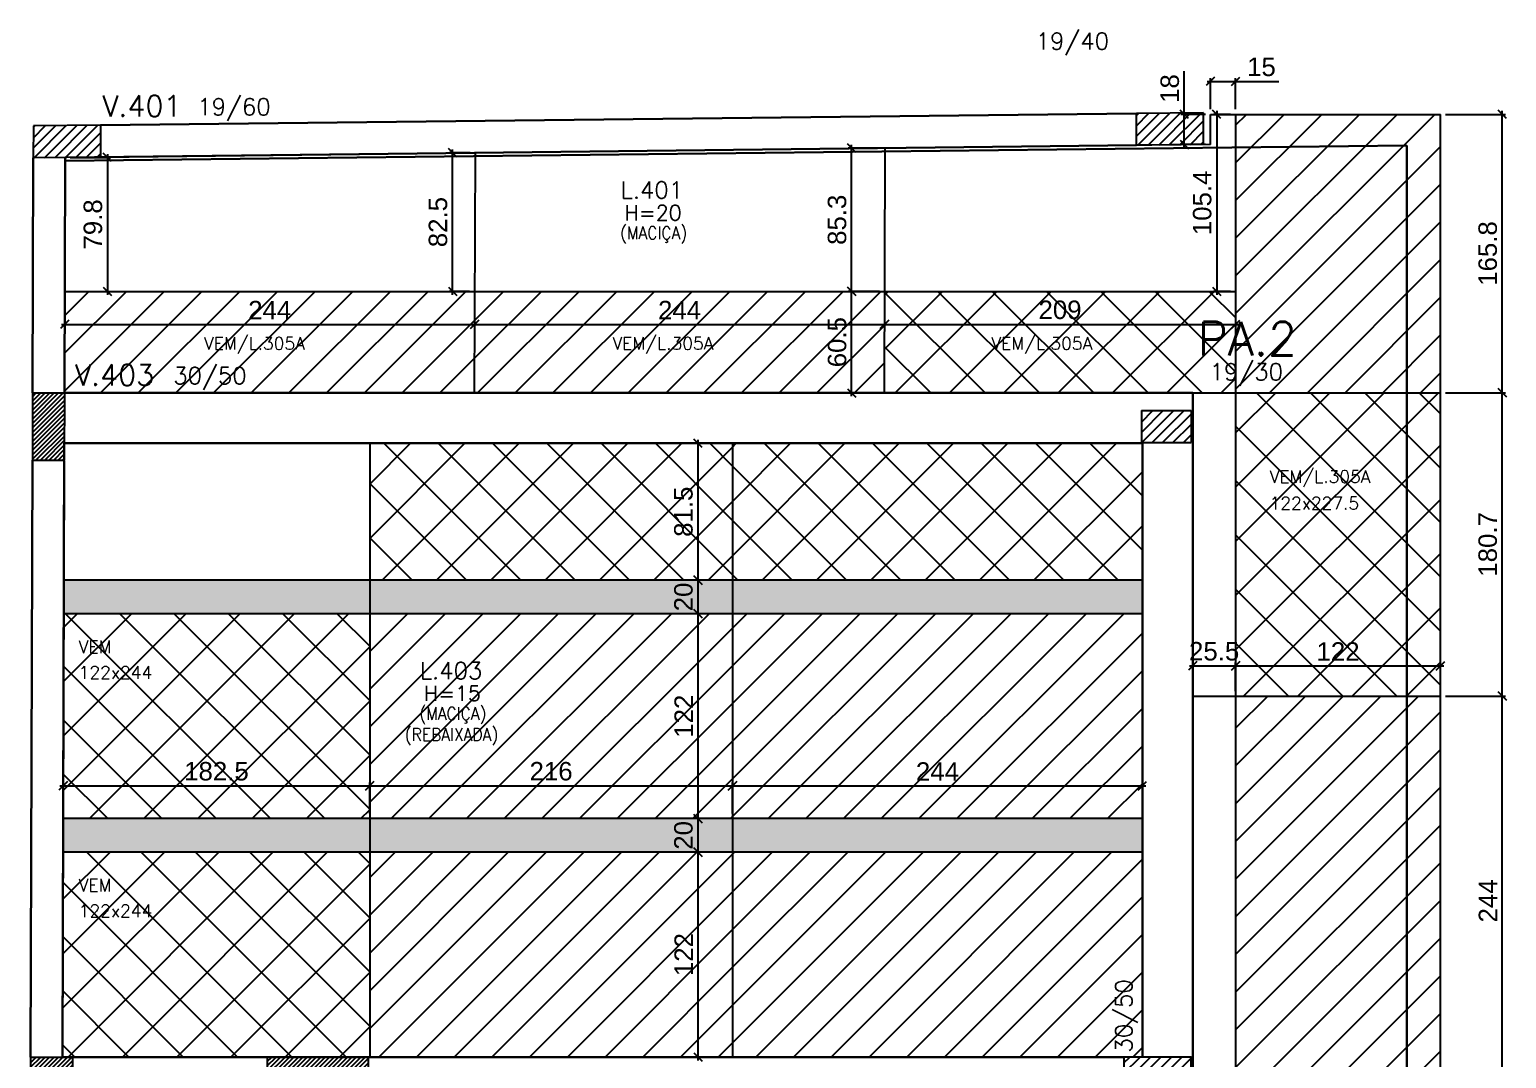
# Model space of a CAD drawing. Extents: x 534 to 8035, y 2354 to 7562.
# Drawn here: x 2820 to 3699, y 5946 to 6559 of the extents above; entities that cross this region are included whole.
import ezdxf

# ---------------------------------------------------------------- set-up
doc = ezdxf.new("R2010")
doc.units = 0
doc.layers.get('0').update_dxf_attribs({"color": 9, "linetype": 'CONTINUOUS'})
doc.layers.get('DEFPOINTS').update_dxf_attribs({"linetype": 'CONTINUOUS'})
for name, color, linetype in [('COTA', 241, 'CONTINUOUS'), ('FO-HACHURA_PILAR-CONT', 252, 'CONTINUOUS'), ('FO-HACHURA_PILAR-MORRE', 252, 'CONTINUOUS'), ('FO-TEXTO-LAJES', 152, 'CONTINUOUS'), ('FO-TEXTO-VIGAS', 3, 'CONTINUOUS'), ('P-C', 1, 'CONTINUOUS'), ('P-M', 7, 'CONTINUOUS'), ('Painéis', 200, 'CONTINUOUS'), ('Reaproveitamento', 251, 'CONTINUOUS'), ('TIRAS REESCORAMENTO', 252, 'CONTINUOUS')]:
    doc.layers.add(name, color=color, linetype=linetype)
doc.layers.add('FO-Textos dos pilares', color=3, linetype='CONTINUOUS', lineweight=20)
doc.layers.add('FO-Vigas', color=2, linetype='CONTINUOUS', lineweight=30)
doc.styles.add('ARIAL', font='arial.ttf')
doc.styles.add('ROMANS', font='romans.shx')
doc.dimstyles.new('COTA LAJE', dxfattribs={"dimtxt": 11, "dimasz": 5, "dimexe": 2, "dimexo": 3, "dimgap": 3, "dimtad": 3, "dimdec": 1, "dimzin": 12, "dimdsep": 46, "dimtxsty": 'ARIAL', "dimblk": 'OBLIQUE', "dimcen": 10, "dimdle": 2, "dimclrd": 5, "dimclre": 5, "dimclrt": 2, "dimadec": 0, "dimazin": 3, "dimtfac": 1, "dimtdec": 1, "dimtmove": 0, "dimatfit": 3, "dimldrblk": 'OBLIQUE', "dimfxl": 1, "dimlwd": -1, "dimlwe": -1, "dimarcsym": 1})
pattern_1 = [(45, (-15397.861, 11884.219), (-3.0935922, 3.0935922), [])]
pattern_2 = [(45, (-15397.8612, 11884.2188), (-1.32582521, 1.32582521), [])]

# ---------------------------------------------------------------- blocks, each defined once
blk = doc.blocks.new('_Oblique')
at = {"color": 0, "linetype": 'ByBlock', "lineweight": -2}
blk.add_line((-0.5, -0.5), (0.5, 0.5), dxfattribs=at)
blk = doc.blocks.new('*D48')
at = {"layer": 'COTA', "color": 5, "linetype": 'Continuous', "transparency": 16777216}
for p, q in [((3663.07, 6161.53), (3698.85, 6161.53)), ((3696.85, 5915.53), (3696.85, 6163.53)), ((3663.07, 5917.53), (3698.85, 5917.53))]:
    blk.add_line(p, q, dxfattribs=at)
at = {"layer": 'DEFPOINTS', "color": 0, "linetype": 'Continuous', "transparency": 16777216}
for p in [(3660.07, 6161.53), (3696.85, 6161.53), (3660.07, 5917.53)]:
    blk.add_point(p, dxfattribs=at)
at = {"layer": 'COTA', "color": 5, "linetype": 'Continuous', "transparency": 16777216, "xscale": 5, "yscale": 5, "zscale": 5}
for p, rotation in [((3696.85, 6161.53), 90), ((3696.85, 5917.53), 270)]:
    blk.add_blockref('_Oblique', p, dxfattribs=dict(at, rotation=rotation))
at = {"layer": 'COTA', "color": 2, "linetype": 'Continuous', "transparency": 16777216, "insert": (3688.32, 6039.53), "char_height": 11, "attachment_point": 5, "rotation": 90, "style": 'ARIAL'}
blk.add_mtext('244', dxfattribs=at)
blk = doc.blocks.new('*D49')
at = {"layer": 'COTA', "color": 5, "linetype": 'Continuous', "transparency": 16777216}
for p, q in [((3663.07, 6342.23), (3698.85, 6342.23)), ((3696.85, 6159.53), (3696.85, 6344.23)), ((3663.07, 6161.53), (3698.85, 6161.53))]:
    blk.add_line(p, q, dxfattribs=at)
at = {"layer": 'DEFPOINTS', "color": 0, "linetype": 'Continuous', "transparency": 16777216}
for p in [(3660.07, 6342.23), (3696.85, 6342.23), (3660.07, 6161.53)]:
    blk.add_point(p, dxfattribs=at)
at = {"layer": 'COTA', "color": 5, "linetype": 'Continuous', "transparency": 16777216, "xscale": 5, "yscale": 5, "zscale": 5}
for p, rotation in [((3696.85, 6342.23), 90), ((3696.85, 6161.53), 270)]:
    blk.add_blockref('_Oblique', p, dxfattribs=dict(at, rotation=rotation))
at = {"layer": 'COTA', "color": 2, "linetype": 'Continuous', "transparency": 16777216, "insert": (3688.23, 6251.88), "char_height": 11, "attachment_point": 5, "rotation": 90, "style": 'ARIAL'}
blk.add_mtext('180.7', dxfattribs=at)
blk = doc.blocks.new('*D50')
at = {"layer": 'COTA', "color": 5, "linetype": 'Continuous', "transparency": 16777216}
for p, q in [((3663.07, 6508), (3698.85, 6508)), ((3696.85, 6340.23), (3696.85, 6510)), ((3663.07, 6342.23), (3698.85, 6342.23))]:
    blk.add_line(p, q, dxfattribs=at)
at = {"layer": 'DEFPOINTS', "color": 0, "linetype": 'Continuous', "transparency": 16777216}
for p in [(3660.07, 6508), (3696.85, 6508), (3660.07, 6342.23)]:
    blk.add_point(p, dxfattribs=at)
at = {"layer": 'COTA', "color": 5, "linetype": 'Continuous', "transparency": 16777216, "xscale": 5, "yscale": 5, "zscale": 5}
for p, rotation in [((3696.85, 6508), 90), ((3696.85, 6342.23), 270)]:
    blk.add_blockref('_Oblique', p, dxfattribs=dict(at, rotation=rotation))
at = {"layer": 'COTA', "color": 2, "linetype": 'Continuous', "transparency": 16777216, "insert": (3688.23, 6425.12), "char_height": 11, "attachment_point": 5, "rotation": 90, "style": 'ARIAL'}
blk.add_mtext('165.8', dxfattribs=at)
blk = doc.blocks.new('*D55')
at = {"layer": 'COTA', "color": 5, "linetype": 'Continuous', "transparency": 16777216}
for p, q in [((3512.57, 6164.53), (3512.57, 6181.56)), ((3538.07, 6164.53), (3538.07, 6181.56)), ((3510.57, 6179.56), (3540.07, 6179.56))]:
    blk.add_line(p, q, dxfattribs=at)
at = {"layer": 'DEFPOINTS', "color": 0, "linetype": 'Continuous', "transparency": 16777216}
for p in [(3538.07, 6179.56), (3512.57, 6161.53), (3538.07, 6161.53)]:
    blk.add_point(p, dxfattribs=at)
at = {"layer": 'COTA', "color": 5, "linetype": 'Continuous', "transparency": 16777216, "xscale": 5, "yscale": 5, "zscale": 5, "rotation": 180}
blk.add_blockref('_Oblique', (3512.57, 6179.56), dxfattribs=at)
at = {"layer": 'COTA', "color": 5, "linetype": 'Continuous', "transparency": 16777216, "xscale": 5, "yscale": 5, "zscale": 5}
blk.add_blockref('_Oblique', (3538.07, 6179.56), dxfattribs=at)
at = {"layer": 'COTA', "color": 2, "linetype": 'Continuous', "transparency": 16777216, "insert": (3525.32, 6188.18), "char_height": 11, "attachment_point": 5, "style": 'ARIAL'}
blk.add_mtext('25.5', dxfattribs=at)
blk = doc.blocks.new('*D56')
at = {"layer": 'COTA', "color": 5, "linetype": 'Continuous', "transparency": 16777216}
for p, q in [((3538.07, 6164.53), (3538.07, 6181.56)), ((3660.07, 6164.53), (3660.07, 6181.56)), ((3536.07, 6179.56), (3662.07, 6179.56))]:
    blk.add_line(p, q, dxfattribs=at)
at = {"layer": 'DEFPOINTS', "color": 0, "linetype": 'Continuous', "transparency": 16777216}
for p in [(3660.07, 6179.56), (3538.07, 6161.53), (3660.07, 6161.53)]:
    blk.add_point(p, dxfattribs=at)
at = {"layer": 'COTA', "color": 5, "linetype": 'Continuous', "transparency": 16777216, "xscale": 5, "yscale": 5, "zscale": 5, "rotation": 180}
blk.add_blockref('_Oblique', (3538.07, 6179.56), dxfattribs=at)
at = {"layer": 'COTA', "color": 5, "linetype": 'Continuous', "transparency": 16777216, "xscale": 5, "yscale": 5, "zscale": 5}
blk.add_blockref('_Oblique', (3660.07, 6179.56), dxfattribs=at)
at = {"layer": 'COTA', "color": 2, "linetype": 'Continuous', "transparency": 16777216, "insert": (3599.07, 6188.09), "char_height": 11, "attachment_point": 5, "style": 'ARIAL'}
blk.add_mtext('122', dxfattribs=at)
blk = doc.blocks.new('*D57')
at = {"layer": 'COTA', "color": 5, "linetype": 'Continuous', "transparency": 16777216}
for p, q in [((3325.85, 6402.57), (3307.47, 6402.57)), ((3309.47, 6340.07), (3309.47, 6404.57)), ((3325.85, 6342.07), (3307.47, 6342.07))]:
    blk.add_line(p, q, dxfattribs=at)
at = {"layer": 'DEFPOINTS', "color": 0, "linetype": 'Continuous', "transparency": 16777216}
for p in [(3309.47, 6402.57), (3328.85, 6402.57), (3328.85, 6342.07)]:
    blk.add_point(p, dxfattribs=at)
at = {"layer": 'COTA', "color": 5, "linetype": 'Continuous', "transparency": 16777216, "xscale": 5, "yscale": 5, "zscale": 5}
for p, rotation in [((3309.47, 6402.57), 90), ((3309.47, 6342.07), 270)]:
    blk.add_blockref('_Oblique', p, dxfattribs=dict(at, rotation=rotation))
at = {"layer": 'COTA', "color": 2, "linetype": 'Continuous', "transparency": 16777216, "insert": (3300.86, 6372.32), "char_height": 11, "attachment_point": 5, "rotation": 90, "style": 'ARIAL'}
blk.add_mtext('60.5', dxfattribs=at)
blk = doc.blocks.new('*D58')
at = {"layer": 'COTA', "color": 5, "linetype": 'Continuous', "transparency": 16777216}
for p, q in [((3309.47, 6400.57), (3309.47, 6489.85)), ((3326.04, 6487.85), (3307.47, 6487.85)), ((3326.04, 6402.57), (3307.47, 6402.57))]:
    blk.add_line(p, q, dxfattribs=at)
at = {"layer": 'DEFPOINTS', "color": 0, "linetype": 'Continuous', "transparency": 16777216}
for p in [(3309.47, 6487.85), (3329.04, 6487.85), (3329.04, 6402.57)]:
    blk.add_point(p, dxfattribs=at)
at = {"layer": 'COTA', "color": 5, "linetype": 'Continuous', "transparency": 16777216, "xscale": 5, "yscale": 5, "zscale": 5}
for p, rotation in [((3309.47, 6487.85), 90), ((3309.47, 6402.57), 270)]:
    blk.add_blockref('_Oblique', p, dxfattribs=dict(at, rotation=rotation))
at = {"layer": 'COTA', "color": 2, "linetype": 'Continuous', "transparency": 16777216, "insert": (3300.85, 6445.21), "char_height": 11, "attachment_point": 5, "rotation": 90, "style": 'ARIAL'}
blk.add_mtext('85.3', dxfattribs=at)
blk = doc.blocks.new('*D59')
at = {"layer": 'COTA', "color": 5, "linetype": 'Continuous', "transparency": 16777216}
for p, q in [((3082.29, 6485.1), (3069.89, 6485.1)), ((3071.89, 6400.57), (3071.89, 6487.1)), ((3082.04, 6402.57), (3069.89, 6402.57))]:
    blk.add_line(p, q, dxfattribs=at)
at = {"layer": 'DEFPOINTS', "color": 0, "linetype": 'Continuous', "transparency": 16777216}
for p in [(3071.89, 6485.1), (3085.29, 6485.1), (3085.04, 6402.57)]:
    blk.add_point(p, dxfattribs=at)
at = {"layer": 'COTA', "color": 5, "linetype": 'Continuous', "transparency": 16777216, "xscale": 5, "yscale": 5, "zscale": 5}
for p, rotation in [((3071.89, 6485.1), 90), ((3071.89, 6402.57), 270)]:
    blk.add_blockref('_Oblique', p, dxfattribs=dict(at, rotation=rotation))
at = {"layer": 'COTA', "color": 2, "linetype": 'Continuous', "transparency": 16777216, "insert": (3063.27, 6443.83), "char_height": 11, "attachment_point": 5, "rotation": 90, "style": 'ARIAL'}
blk.add_mtext('82.5', dxfattribs=at)
blk = doc.blocks.new('*D60')
at = {"layer": 'COTA', "color": 5, "linetype": 'Continuous', "transparency": 16777216}
for p, q in [((2841.04, 6399.57), (2841.04, 6380.9)), ((3085.04, 6398.83), (3085.04, 6380.9)), ((2839.04, 6382.9), (3087.04, 6382.9))]:
    blk.add_line(p, q, dxfattribs=at)
at = {"layer": 'DEFPOINTS', "color": 0, "linetype": 'Continuous', "transparency": 16777216}
for p in [(2841.04, 6402.57), (3085.04, 6401.83), (3085.04, 6382.9)]:
    blk.add_point(p, dxfattribs=at)
at = {"layer": 'COTA', "color": 5, "linetype": 'Continuous', "transparency": 16777216, "xscale": 5, "yscale": 5, "zscale": 5, "rotation": 180}
blk.add_blockref('_Oblique', (2841.04, 6382.9), dxfattribs=at)
at = {"layer": 'COTA', "color": 5, "linetype": 'Continuous', "transparency": 16777216, "xscale": 5, "yscale": 5, "zscale": 5}
blk.add_blockref('_Oblique', (3085.04, 6382.9), dxfattribs=at)
at = {"layer": 'COTA', "color": 2, "linetype": 'Continuous', "transparency": 16777216, "insert": (2963.04, 6391.42), "char_height": 11, "attachment_point": 5, "style": 'ARIAL'}
blk.add_mtext('244', dxfattribs=at)
blk = doc.blocks.new('*D61')
at = {"layer": 'COTA', "color": 5, "linetype": 'Continuous', "transparency": 16777216}
for p, q in [((2844.28, 6482.34), (2868.44, 6482.34)), ((2866.44, 6484.34), (2866.44, 6400.57)), ((2844.28, 6402.57), (2868.44, 6402.57))]:
    blk.add_line(p, q, dxfattribs=at)
at = {"layer": 'DEFPOINTS', "color": 0, "linetype": 'Continuous', "transparency": 16777216}
for p in [(2841.28, 6482.34), (2841.28, 6402.57), (2866.44, 6402.57)]:
    blk.add_point(p, dxfattribs=at)
at = {"layer": 'COTA', "color": 5, "linetype": 'Continuous', "transparency": 16777216, "xscale": 5, "yscale": 5, "zscale": 5}
for p, rotation in [((2866.44, 6482.34), 90), ((2866.44, 6402.57), 270)]:
    blk.add_blockref('_Oblique', p, dxfattribs=dict(at, rotation=rotation))
at = {"layer": 'COTA', "color": 2, "linetype": 'Continuous', "transparency": 16777216, "insert": (2857.83, 6442.45), "char_height": 11, "attachment_point": 5, "rotation": 90, "style": 'ARIAL'}
blk.add_mtext('79.8', dxfattribs=at)
blk = doc.blocks.new('*D62')
at = {"layer": 'COTA', "color": 5, "linetype": 'Continuous', "transparency": 16777216}
for p, q in [((3535.07, 6508), (3524.84, 6508)), ((3526.84, 6510), (3526.84, 6400.57)), ((3535.07, 6402.57), (3524.84, 6402.57))]:
    blk.add_line(p, q, dxfattribs=at)
at = {"layer": 'DEFPOINTS', "color": 0, "linetype": 'Continuous', "transparency": 16777216}
for p in [(3538.07, 6508), (3526.84, 6402.57), (3538.07, 6402.57)]:
    blk.add_point(p, dxfattribs=at)
at = {"layer": 'COTA', "color": 5, "linetype": 'Continuous', "transparency": 16777216, "xscale": 5, "yscale": 5, "zscale": 5}
for p, rotation in [((3526.84, 6508), 90), ((3526.84, 6402.57), 270)]:
    blk.add_blockref('_Oblique', p, dxfattribs=dict(at, rotation=rotation))
at = {"layer": 'COTA', "color": 2, "linetype": 'Continuous', "transparency": 16777216, "insert": (3518.22, 6455.28), "char_height": 11, "attachment_point": 5, "rotation": 90, "style": 'ARIAL'}
blk.add_mtext('105.4', dxfattribs=at)
blk = doc.blocks.new('*D63')
at = {"layer": 'COTA', "color": 5, "linetype": 'Continuous', "transparency": 16777216}
for p, q in [((3521.09, 6527.61), (3538.07, 6527.61)), ((3523.09, 6511), (3523.09, 6529.61)), ((3538.07, 6511), (3538.07, 6529.61)), ((3538.07, 6527.61), (3563.88, 6527.61))]:
    blk.add_line(p, q, dxfattribs=at)
at = {"layer": 'DEFPOINTS', "color": 0, "linetype": 'Continuous', "transparency": 16777216}
for p in [(3538.07, 6527.61), (3523.09, 6508), (3538.07, 6508)]:
    blk.add_point(p, dxfattribs=at)
at = {"layer": 'COTA', "color": 5, "linetype": 'Continuous', "transparency": 16777216, "xscale": 5, "yscale": 5, "zscale": 5, "rotation": 180}
blk.add_blockref('_Oblique', (3523.09, 6527.61), dxfattribs=at)
at = {"layer": 'COTA', "color": 5, "linetype": 'Continuous', "transparency": 16777216, "xscale": 5, "yscale": 5, "zscale": 5}
blk.add_blockref('_Oblique', (3538.07, 6527.61), dxfattribs=at)
at = {"layer": 'COTA', "color": 2, "linetype": 'Continuous', "transparency": 16777216, "insert": (3553.47, 6536.23), "char_height": 11, "attachment_point": 5, "style": 'ARIAL'}
blk.add_mtext('15', dxfattribs=at)
blk = doc.blocks.new('*D64')
at = {"layer": 'COTA', "color": 5, "linetype": 'Continuous', "transparency": 16777216}
for p, q in [((3507.56, 6508), (3507.56, 6533.74)), ((3520.09, 6508), (3505.56, 6508)), ((3507.56, 6488.04), (3507.56, 6508)), ((3520.09, 6490.04), (3505.56, 6490.04))]:
    blk.add_line(p, q, dxfattribs=at)
at = {"layer": 'DEFPOINTS', "color": 0, "linetype": 'Continuous', "transparency": 16777216}
for p in [(3507.56, 6508), (3523.09, 6508), (3523.09, 6490.04)]:
    blk.add_point(p, dxfattribs=at)
at = {"layer": 'COTA', "color": 5, "linetype": 'Continuous', "transparency": 16777216, "xscale": 5, "yscale": 5, "zscale": 5}
for p, rotation in [((3507.56, 6508), 90), ((3507.56, 6490.04), 270)]:
    blk.add_blockref('_Oblique', p, dxfattribs=dict(at, rotation=rotation))
at = {"layer": 'COTA', "color": 2, "linetype": 'Continuous', "transparency": 16777216, "insert": (3498.94, 6523.37), "char_height": 11, "attachment_point": 5, "rotation": 90, "style": 'ARIAL'}
blk.add_mtext('18', dxfattribs=at)
blk = doc.blocks.new('*D65')
at = {"layer": 'COTA', "color": 5, "linetype": 'Continuous', "transparency": 16777216}
for p, q in [((2838.09, 6108.09), (3024.57, 6108.09)), ((2840.09, 6091.57), (2840.09, 6110.09)), ((3022.57, 6091.57), (3022.57, 6110.09))]:
    blk.add_line(p, q, dxfattribs=at)
at = {"layer": 'DEFPOINTS', "color": 0, "linetype": 'Continuous', "transparency": 16777216}
for p in [(3022.57, 6108.09), (2840.09, 6088.57), (3022.57, 6088.57)]:
    blk.add_point(p, dxfattribs=at)
at = {"layer": 'COTA', "color": 5, "linetype": 'Continuous', "transparency": 16777216, "xscale": 5, "yscale": 5, "zscale": 5, "rotation": 180}
blk.add_blockref('_Oblique', (2840.09, 6108.09), dxfattribs=at)
at = {"layer": 'COTA', "color": 5, "linetype": 'Continuous', "transparency": 16777216, "xscale": 5, "yscale": 5, "zscale": 5}
blk.add_blockref('_Oblique', (3022.57, 6108.09), dxfattribs=at)
at = {"layer": 'COTA', "color": 2, "linetype": 'Continuous', "transparency": 16777216, "insert": (2931.33, 6116.71), "char_height": 11, "attachment_point": 5, "style": 'ARIAL'}
blk.add_mtext('182.5', dxfattribs=at)
blk = doc.blocks.new('*D66')
at = {"layer": 'COTA', "color": 5, "linetype": 'Continuous', "transparency": 16777216}
for p, q in [((3020.57, 6108.09), (3240.57, 6108.09)), ((3022.57, 6091.57), (3022.57, 6110.09)), ((3238.57, 6091.57), (3238.57, 6110.09))]:
    blk.add_line(p, q, dxfattribs=at)
at = {"layer": 'DEFPOINTS', "color": 0, "linetype": 'Continuous', "transparency": 16777216}
for p in [(3238.57, 6108.09), (3022.57, 6088.57), (3238.57, 6088.57)]:
    blk.add_point(p, dxfattribs=at)
at = {"layer": 'COTA', "color": 5, "linetype": 'Continuous', "transparency": 16777216, "xscale": 5, "yscale": 5, "zscale": 5, "rotation": 180}
blk.add_blockref('_Oblique', (3022.57, 6108.09), dxfattribs=at)
at = {"layer": 'COTA', "color": 5, "linetype": 'Continuous', "transparency": 16777216, "xscale": 5, "yscale": 5, "zscale": 5}
blk.add_blockref('_Oblique', (3238.57, 6108.09), dxfattribs=at)
at = {"layer": 'COTA', "color": 2, "linetype": 'Continuous', "transparency": 16777216, "insert": (3130.57, 6116.71), "char_height": 11, "attachment_point": 5, "style": 'ARIAL'}
blk.add_mtext('216', dxfattribs=at)
blk = doc.blocks.new('*D67')
at = {"layer": 'COTA', "color": 5, "linetype": 'Continuous', "transparency": 16777216}
for p, q in [((3236.57, 6108.09), (3484.57, 6108.09)), ((3238.57, 6091.57), (3238.57, 6110.09)), ((3482.57, 6091.57), (3482.57, 6110.09))]:
    blk.add_line(p, q, dxfattribs=at)
at = {"layer": 'DEFPOINTS', "color": 0, "linetype": 'Continuous', "transparency": 16777216}
for p in [(3482.57, 6108.09), (3238.57, 6088.57), (3482.57, 6088.57)]:
    blk.add_point(p, dxfattribs=at)
at = {"layer": 'COTA', "color": 5, "linetype": 'Continuous', "transparency": 16777216, "xscale": 5, "yscale": 5, "zscale": 5, "rotation": 180}
blk.add_blockref('_Oblique', (3238.57, 6108.09), dxfattribs=at)
at = {"layer": 'COTA', "color": 5, "linetype": 'Continuous', "transparency": 16777216, "xscale": 5, "yscale": 5, "zscale": 5}
blk.add_blockref('_Oblique', (3482.57, 6108.09), dxfattribs=at)
at = {"layer": 'COTA', "color": 2, "linetype": 'Continuous', "transparency": 16777216, "insert": (3360.57, 6116.61), "char_height": 11, "attachment_point": 5, "style": 'ARIAL'}
blk.add_mtext('244', dxfattribs=at)
blk = doc.blocks.new('*D68')
at = {"layer": 'COTA', "color": 5, "linetype": 'Continuous', "transparency": 16777216}
for p, q in [((3218.01, 6314.07), (3218.01, 6228.57)), ((3235.57, 6312.07), (3216.01, 6312.07)), ((3235.57, 6230.57), (3216.01, 6230.57))]:
    blk.add_line(p, q, dxfattribs=at)
at = {"layer": 'DEFPOINTS', "color": 0, "linetype": 'Continuous', "transparency": 16777216}
for p in [(3238.57, 6312.07), (3218.01, 6230.57), (3238.57, 6230.57)]:
    blk.add_point(p, dxfattribs=at)
at = {"layer": 'COTA', "color": 5, "linetype": 'Continuous', "transparency": 16777216, "xscale": 5, "yscale": 5, "zscale": 5}
for p, rotation in [((3218.01, 6312.07), 90), ((3218.01, 6230.57), 270)]:
    blk.add_blockref('_Oblique', p, dxfattribs=dict(at, rotation=rotation))
at = {"layer": 'COTA', "color": 2, "linetype": 'Continuous', "transparency": 16777216, "insert": (3209.4, 6271.32), "char_height": 11, "attachment_point": 5, "rotation": 90, "style": 'ARIAL'}
blk.add_mtext('81.5', dxfattribs=at)
blk = doc.blocks.new('*D69')
at = {"layer": 'COTA', "color": 5, "linetype": 'Continuous', "transparency": 16777216}
for p, q in [((3235.57, 6230.57), (3216.01, 6230.57)), ((3218.01, 6232.57), (3218.01, 6208.57)), ((3235.57, 6210.57), (3216.01, 6210.57))]:
    blk.add_line(p, q, dxfattribs=at)
at = {"layer": 'DEFPOINTS', "color": 0, "linetype": 'Continuous', "transparency": 16777216}
for p in [(3238.57, 6230.57), (3218.01, 6210.57), (3238.57, 6210.57)]:
    blk.add_point(p, dxfattribs=at)
at = {"layer": 'COTA', "color": 5, "linetype": 'Continuous', "transparency": 16777216, "xscale": 5, "yscale": 5, "zscale": 5}
for p, rotation in [((3218.01, 6230.57), 90), ((3218.01, 6210.57), 270)]:
    blk.add_blockref('_Oblique', p, dxfattribs=dict(at, rotation=rotation))
at = {"layer": 'COTA', "color": 2, "linetype": 'Continuous', "transparency": 16777216, "insert": (3209.4, 6220.57), "char_height": 11, "attachment_point": 5, "rotation": 90, "style": 'ARIAL'}
blk.add_mtext('20', dxfattribs=at)
blk = doc.blocks.new('*D70')
at = {"layer": 'COTA', "color": 5, "linetype": 'Continuous', "transparency": 16777216}
for p, q in [((3235.57, 6210.57), (3216.01, 6210.57)), ((3218.01, 6212.57), (3218.01, 6086.57)), ((3235.57, 6088.57), (3216.01, 6088.57))]:
    blk.add_line(p, q, dxfattribs=at)
at = {"layer": 'DEFPOINTS', "color": 0, "linetype": 'Continuous', "transparency": 16777216}
for p in [(3238.57, 6210.57), (3218.01, 6088.57), (3238.57, 6088.57)]:
    blk.add_point(p, dxfattribs=at)
at = {"layer": 'COTA', "color": 5, "linetype": 'Continuous', "transparency": 16777216, "xscale": 5, "yscale": 5, "zscale": 5}
for p, rotation in [((3218.01, 6210.57), 90), ((3218.01, 6088.57), 270)]:
    blk.add_blockref('_Oblique', p, dxfattribs=dict(at, rotation=rotation))
at = {"layer": 'COTA', "color": 2, "linetype": 'Continuous', "transparency": 16777216, "insert": (3209.49, 6149.57), "char_height": 11, "attachment_point": 5, "rotation": 90, "style": 'ARIAL'}
blk.add_mtext('122', dxfattribs=at)
blk = doc.blocks.new('*D71')
at = {"layer": 'COTA', "color": 5, "linetype": 'Continuous', "transparency": 16777216}
for p, q in [((3235.57, 6088.57), (3216.01, 6088.57)), ((3218.01, 6090.57), (3218.01, 6066.57)), ((3235.57, 6068.57), (3216.01, 6068.57))]:
    blk.add_line(p, q, dxfattribs=at)
at = {"layer": 'DEFPOINTS', "color": 0, "linetype": 'Continuous', "transparency": 16777216}
for p in [(3238.57, 6088.57), (3218.01, 6068.57), (3238.57, 6068.57)]:
    blk.add_point(p, dxfattribs=at)
at = {"layer": 'COTA', "color": 5, "linetype": 'Continuous', "transparency": 16777216, "xscale": 5, "yscale": 5, "zscale": 5}
for p, rotation in [((3218.01, 6088.57), 90), ((3218.01, 6068.57), 270)]:
    blk.add_blockref('_Oblique', p, dxfattribs=dict(at, rotation=rotation))
at = {"layer": 'COTA', "color": 2, "linetype": 'Continuous', "transparency": 16777216, "insert": (3209.4, 6078.57), "char_height": 11, "attachment_point": 5, "rotation": 90, "style": 'ARIAL'}
blk.add_mtext('20', dxfattribs=at)
blk = doc.blocks.new('*D72')
at = {"layer": 'COTA', "color": 5, "linetype": 'Continuous', "transparency": 16777216}
for p, q in [((3235.57, 6068.57), (3216.01, 6068.57)), ((3218.01, 6070.57), (3218.01, 5944.57)), ((3235.57, 5946.57), (3216.01, 5946.57))]:
    blk.add_line(p, q, dxfattribs=at)
at = {"layer": 'DEFPOINTS', "color": 0, "linetype": 'Continuous', "transparency": 16777216}
for p in [(3238.57, 6068.57), (3218.01, 5946.57), (3238.57, 5946.57)]:
    blk.add_point(p, dxfattribs=at)
at = {"layer": 'COTA', "color": 5, "linetype": 'Continuous', "transparency": 16777216, "xscale": 5, "yscale": 5, "zscale": 5}
for p, rotation in [((3218.01, 6068.57), 90), ((3218.01, 5946.57), 270)]:
    blk.add_blockref('_Oblique', p, dxfattribs=dict(at, rotation=rotation))
at = {"layer": 'COTA', "color": 2, "linetype": 'Continuous', "transparency": 16777216, "insert": (3209.49, 6007.57), "char_height": 11, "attachment_point": 5, "rotation": 90, "style": 'ARIAL'}
blk.add_mtext('122', dxfattribs=at)
blk = doc.blocks.new('*D133')
at = {"layer": 'COTA', "color": 5, "linetype": 'Continuous', "transparency": 16777216}
for p, q in [((3085.04, 6398.83), (3085.04, 6380.9)), ((3329.04, 6399.57), (3329.04, 6380.9)), ((3083.04, 6382.9), (3331.04, 6382.9))]:
    blk.add_line(p, q, dxfattribs=at)
at = {"layer": 'DEFPOINTS', "color": 0, "linetype": 'Continuous', "transparency": 16777216}
for p in [(3085.04, 6401.83), (3329.04, 6402.57), (3329.04, 6382.9)]:
    blk.add_point(p, dxfattribs=at)
at = {"layer": 'COTA', "color": 5, "linetype": 'Continuous', "transparency": 16777216, "xscale": 5, "yscale": 5, "zscale": 5, "rotation": 180}
blk.add_blockref('_Oblique', (3085.04, 6382.9), dxfattribs=at)
at = {"layer": 'COTA', "color": 5, "linetype": 'Continuous', "transparency": 16777216, "xscale": 5, "yscale": 5, "zscale": 5}
blk.add_blockref('_Oblique', (3329.04, 6382.9), dxfattribs=at)
at = {"layer": 'COTA', "color": 2, "linetype": 'Continuous', "transparency": 16777216, "insert": (3207.04, 6391.42), "char_height": 11, "attachment_point": 5, "style": 'ARIAL'}
blk.add_mtext('244', dxfattribs=at)
blk = doc.blocks.new('*D134')
at = {"layer": 'COTA', "color": 5, "linetype": 'Continuous', "transparency": 16777216}
for p, q in [((3329.04, 6399.57), (3329.04, 6380.9)), ((3538.07, 6399.57), (3538.07, 6380.9)), ((3327.04, 6382.9), (3540.07, 6382.9))]:
    blk.add_line(p, q, dxfattribs=at)
at = {"layer": 'DEFPOINTS', "color": 0, "linetype": 'Continuous', "transparency": 16777216}
for p in [(3329.04, 6402.57), (3538.07, 6402.57), (3538.07, 6382.9)]:
    blk.add_point(p, dxfattribs=at)
at = {"layer": 'COTA', "color": 5, "linetype": 'Continuous', "transparency": 16777216, "xscale": 5, "yscale": 5, "zscale": 5, "rotation": 180}
blk.add_blockref('_Oblique', (3329.04, 6382.9), dxfattribs=at)
at = {"layer": 'COTA', "color": 5, "linetype": 'Continuous', "transparency": 16777216, "xscale": 5, "yscale": 5, "zscale": 5}
blk.add_blockref('_Oblique', (3538.07, 6382.9), dxfattribs=at)
at = {"layer": 'COTA', "color": 2, "linetype": 'Continuous', "transparency": 16777216, "insert": (3433.56, 6391.52), "char_height": 11, "attachment_point": 5, "style": 'ARIAL'}
blk.add_mtext('209', dxfattribs=at)

msp = doc.modelspace()

# ---------------------------------------------------------------- hatches: boundary and pattern name
at = {"layer": 'FO-HACHURA_PILAR-CONT'}
h = msp.add_hatch(dxfattribs=at)
h.set_pattern_fill('ANSI31', color=256, scale=15)
h.set_pattern_definition(pattern_2)
h.paths.add_polyline_path([(2821.85, 6342.07), (2840.85, 6342.07), (2840.73, 6302.07), (2821.73, 6302.07)])
h = msp.add_hatch(dxfattribs=at)
h.set_pattern_fill('ANSI31', color=256, scale=15)
h.set_pattern_definition([(45, (-8810.7764, 11884.2188), (-1.32582521, 1.32582521), [])])
edge = h.paths.add_edge_path()
edge.add_line((2820.66, 5946.57), (2845.66, 5946.57))
edge.add_line((2820.66, 5946.57), (2820.05, 5747.57))
edge.add_line((2845.66, 5946.57), (2845.05, 5747.49))
edge.add_line((2820.05, 5747.57), (2845.05, 5747.57))
h = msp.add_hatch(dxfattribs=at)
h.set_pattern_fill('ANSI31', color=256, scale=15)
h.set_pattern_definition(pattern_2)
edge = h.paths.add_edge_path()
edge.add_line((2961.57, 5946.57), (2961.57, 5927.57))
edge.add_line((2961.57, 5946.57), (3021.57, 5946.57))
edge.add_line((3002.57, 5927.57), (2961.57, 5927.57))
edge.add_line((3002.57, 5927.57), (3002.57, 5747.57))
edge.add_line((3021.57, 5946.57), (3021.57, 5747.57))
edge.add_line((3021.57, 5747.57), (3002.57, 5747.57))
at = {"layer": 'FO-HACHURA_PILAR-MORRE'}
h = msp.add_hatch(dxfattribs=at)
h.set_pattern_fill('ANSI31', color=256, scale=35)
h.set_pattern_definition(pattern_1)
h.paths.add_polyline_path([(3519.07, 6490), (3479.07, 6489.55), (3479.07, 6508.55), (3519.07, 6509)])
h = msp.add_hatch(dxfattribs=at)
h.set_pattern_fill('ANSI31', color=256, scale=35)
h.set_pattern_definition(pattern_1)
h.paths.add_polyline_path([(2862.34, 6501.58), (2862.28, 6482.57), (2822.28, 6482.12), (2822.34, 6501.12)])
h = msp.add_hatch(dxfattribs=at)
h.set_pattern_fill('ANSI31', color=256, scale=35)
h.set_pattern_definition(pattern_1)
h.paths.add_polyline_path([(3511.57, 6331.57), (3482.07, 6331.57), (3482.07, 6312.57), (3511.57, 6312.57)])
h = msp.add_hatch(dxfattribs=at)
h.set_pattern_fill('ANSI31', color=256, scale=35)
h.set_pattern_definition(pattern_1)
h.paths.add_polyline_path([(3471.57, 5946.57), (3471.57, 5937.07), (3471.57, 5927.57), (3491.57, 5927.57), (3511.57, 5927.57), (3511.57, 5937.07), (3511.57, 5946.57), (3491.57, 5946.57)])
at = {"layer": 'Reaproveitamento', "linetype": 'Continuous'}
h = msp.add_hatch(dxfattribs=at)
h.set_pattern_fill('ANSI31', color=256, scale=5)
h.paths.add_polyline_path([(3660.07, 6342.23), (3660.07, 6508), (3538.07, 6508), (3538.07, 6342.23)])
h = msp.add_hatch(dxfattribs=at)
h.set_pattern_fill('ANSI31', color=256, scale=5)
h.paths.add_polyline_path([(3084.86, 6342.07), (3085.04, 6402.57), (2841.04, 6402.57), (2840.85, 6342.07)])
h = msp.add_hatch(dxfattribs=at)
h.set_pattern_fill('ANSI31', color=256, scale=5)
h.paths.add_polyline_path([(3085.04, 6402.57), (3084.86, 6342.07), (3328.86, 6342.07), (3329.04, 6402.57)])
at = {"layer": 'Reaproveitamento', "linetype": 'ByBlock'}
h = msp.add_hatch(dxfattribs=at)
h.set_pattern_fill('ANSI37', color=256, scale=7.2)
h.paths.add_polyline_path([(3329.04, 6402.57), (3328.86, 6342.07), (3538.07, 6342.07), (3538.07, 6402.57)])
h = msp.add_hatch(dxfattribs=at)
h.set_pattern_fill('ANSI37', color=256, scale=7.2)
h.paths.add_polyline_path([(3660.07, 6342.23), (3538.07, 6342.23), (3538.07, 6161.53), (3660.07, 6161.53)])
h = msp.add_hatch(dxfattribs=at)
h.set_pattern_fill('ANSI37', color=256, scale=7.2)
h.paths.add_polyline_path([(3022.57, 6312.07), (3022.57, 6230.57), (3238.57, 6230.57), (3238.57, 6312.07)])
h = msp.add_hatch(dxfattribs=at)
h.set_pattern_fill('ANSI37', color=256, scale=7.2)
h.paths.add_polyline_path([(3482.57, 6230.57), (3482.57, 6312.07), (3238.57, 6312.07), (3238.57, 6230.57)])
h = msp.add_hatch(dxfattribs=at)
h.set_pattern_fill('ANSI37', color=256, scale=7.2)
h.paths.add_polyline_path([(3022.57, 6210.57), (2840.46, 6210.57), (2840.09, 6088.57), (3022.57, 6088.57)])
h.paths.add_polyline_path([(2908.82, 6105.27), (2952.78, 6105.27), (2952.78, 6127.94), (2908.82, 6127.94)], flags=24)
at = {"layer": 'Reaproveitamento', "linetype": 'Continuous'}
h = msp.add_hatch(dxfattribs=at)
h.set_pattern_fill('ANSI31', color=256, scale=5)
h.paths.add_polyline_path([(3022.57, 6210.57), (3022.57, 6088.57), (3238.57, 6088.57), (3238.57, 6210.57)])
h = msp.add_hatch(dxfattribs=at)
h.set_pattern_fill('ANSI31', color=256, scale=5)
h.paths.add_polyline_path([(3482.57, 6088.57), (3482.57, 6210.57), (3238.57, 6210.57), (3238.57, 6088.57)])
h = msp.add_hatch(dxfattribs=at)
h.set_pattern_fill('ANSI31', color=256, scale=5)
h.paths.add_polyline_path([(3660.07, 6161.53), (3538.07, 6161.53), (3538.07, 5917.53), (3660.07, 5917.53)])
at = {"layer": 'Reaproveitamento', "linetype": 'ByBlock'}
h = msp.add_hatch(dxfattribs=at)
h.set_pattern_fill('ANSI37', color=256, scale=7.2)
h.paths.add_polyline_path([(3022.57, 6068.57), (2840.03, 6068.57), (2839.66, 5946.57), (3022.57, 5946.57)])
at = {"layer": 'Reaproveitamento', "linetype": 'Continuous'}
h = msp.add_hatch(dxfattribs=at)
h.set_pattern_fill('ANSI31', color=256, scale=5)
h.paths.add_polyline_path([(3022.57, 6068.57), (3022.57, 5946.57), (3238.57, 5946.57), (3238.57, 6068.57)])
h = msp.add_hatch(dxfattribs=at)
h.set_pattern_fill('ANSI31', color=256, scale=5)
h.paths.add_polyline_path([(3482.57, 5946.57), (3482.57, 6068.57), (3238.57, 6068.57), (3238.57, 5946.57)])
at = {"layer": 'TIRAS REESCORAMENTO', "linetype": 'Continuous'}
for points in [[(2840.52, 6230.57), (2840.46, 6210.57), (3022.57, 6210.57), (3022.57, 6230.57)], [(3238.57, 6210.57), (3238.57, 6230.57), (3022.57, 6230.57), (3022.57, 6210.57)], [(3238.57, 6230.57), (3238.57, 6210.57), (3482.57, 6210.57), (3482.57, 6230.57)], [(3022.57, 6068.57), (3022.57, 6088.57), (2840.09, 6088.57), (2840.03, 6068.57)], [(3022.57, 6088.57), (3022.57, 6068.57), (3238.57, 6068.57), (3238.57, 6088.57)], [(3238.57, 6088.57), (3238.57, 6068.57), (3482.57, 6068.57), (3482.57, 6088.57)]]:
    msp.add_hatch(color=256, dxfattribs=at).paths.add_polyline_path(points)

# ---------------------------------------------------------------- linework, layer by layer
at = {"layer": 'FO-Vigas'}
for p, q in [((3479.07, 6508.55), (2862.34, 6501.58)), ((3640.07, 6489.37), (2841.27, 6480.34)), ((3479.07, 6489.55), (2862.28, 6482.57)), ((3640.07, 4717.53), (3640.07, 6489.37)), ((2822.28, 6482.12), (2821.85, 6342.07)), ((2841.28, 6482.34), (2840.85, 6342.07)), ((3512.57, 6342.07), (2840.85, 6342.07)), ((3512.57, 6342.07), (3512.57, 4736.53)), ((3482.57, 6312.07), (2840.76, 6312.07)), ((3482.57, 6312.07), (3482.57, 5946.57)), ((2821.73, 6302.07), (2820.66, 5946.57)), ((2840.73, 6301.57), (2839.66, 5946.57)), ((2845.66, 5946.57), (2961.57, 5946.57)), ((3021.57, 5946.57), (3471.57, 5946.57))]:
    msp.add_line(p, q, dxfattribs=at)
at = {"layer": 'P-C'}
for p, q in [((2821.85, 6342.07), (2821.73, 6302.07)), ((2821.85, 6342.07), (2840.85, 6342.07)), ((2840.85, 6342.07), (2840.73, 6302.07)), ((2821.73, 6302.07), (2840.73, 6302.07)), ((2820.66, 5946.57), (2820.05, 5747.57)), ((2820.66, 5946.57), (2845.66, 5946.57)), ((2845.66, 5946.57), (2845.05, 5747.49)), ((2961.57, 5946.57), (3021.57, 5946.57)), ((2961.57, 5946.57), (2961.57, 5927.57)), ((3021.57, 5946.57), (3021.57, 5747.57))]:
    msp.add_line(p, q, dxfattribs=at)
at = {"layer": 'P-M'}
for p, q in [((3519.07, 6509), (3479.07, 6508.55)), ((3479.07, 6489.55), (3479.07, 6508.55)), ((3519.07, 6490), (3519.07, 6509)), ((2822.34, 6501.12), (2822.28, 6482.12)), ((2862.34, 6501.58), (2822.34, 6501.12)), ((2862.34, 6501.58), (2862.28, 6482.57)), ((3519.07, 6490), (3479.07, 6489.55)), ((2862.28, 6482.57), (2822.28, 6482.12)), ((3482.07, 6331.57), (3482.07, 6312.57)), ((3482.07, 6331.57), (3511.57, 6331.57)), ((3511.57, 6331.57), (3511.57, 6312.57)), ((3482.07, 6312.57), (3511.57, 6312.57))]:
    msp.add_line(p, q, dxfattribs=at)
msp.add_lwpolyline([(3471.57, 5946.57), (3471.57, 5937.07), (3471.57, 5927.57), (3491.57, 5927.57), (3511.57, 5927.57), (3511.57, 5937.07), (3511.57, 5946.57), (3491.57, 5946.57), (3471.57, 5946.57)], close=True, dxfattribs=at)
at = {"layer": 'Painéis', "linetype": 'Continuous'}
for p, q in [((3523.09, 6490.04), (3523.09, 6508)), ((3523.09, 6508), (3660.07, 6508)), ((3538.07, 6508), (3538.07, 4697.53)), ((3660.07, 4697.53), (3660.07, 6508)), ((3523.09, 6490.04), (2841.28, 6482.34)), ((2841.28, 6482.34), (2840.85, 6342.07)), ((3085.29, 6485.1), (3084.86, 6342.07)), ((3329.3, 6487.85), (3328.86, 6342.07)), ((2840.85, 6402.57), (3538.07, 6402.57)), ((2840.85, 6342.07), (3538.07, 6342.07)), ((3512.57, 6342.07), (3512.57, 4736.53)), ((3538.07, 6342.23), (3660.07, 6342.23)), ((2839.66, 5946.57), (2840.76, 6312.07)), ((2840.76, 6312.07), (3482.57, 6312.07)), ((3022.57, 6312.07), (3022.57, 5946.57)), ((3238.57, 6312.07), (3238.57, 5946.57)), ((3482.57, 6312.07), (3482.57, 5946.57)), ((3482.57, 6230.57), (2840.09, 6230.57)), ((3482.57, 6210.57), (2840.09, 6210.57)), ((3512.57, 6161.53), (3660.07, 6161.53)), ((3482.57, 6088.57), (2840.09, 6088.57)), ((3482.57, 6068.57), (2840.03, 6068.57)), ((3482.57, 5946.57), (2839.66, 5946.57))]:
    msp.add_line(p, q, dxfattribs=at)

# ---------------------------------------------------------------- texts
at = {"layer": 'FO-TEXTO-LAJES', "style": 'ROMANS'}
for s, p in [('L.401', (3171.93, 6457.96)), ('L.403', (3052.41, 6171.69))]:
    msp.add_text(s, height=10, dxfattribs=at).set_placement(p)
at = {"layer": 'FO-TEXTO-LAJES', "color": 3, "style": 'ROMANS'}
for s, p in [('H=20', (3174.36, 6444.88)), ('H=15', (3054.84, 6158.61))]:
    msp.add_text(s, height=9, dxfattribs=at).set_placement(p)
at = {"layer": 'FO-TEXTO-LAJES', "color": 4, "style": 'ROMANS', "width": 0.9}
for s, p in [('(MACIÇA)', (3171.61, 6433.66)), ('(MACIÇA)', (3052.1, 6147.39)), ('(REBAIXADA)', (3043.48, 6134.84))]:
    msp.add_text(s, height=7.5, dxfattribs=at).set_placement(p)
at = {"layer": 'FO-TEXTO-LAJES', "color": 0, "style": 'ROMANS'}
for s, p in [('VEM/L.305A', (2923.95, 6367.87)), ('VEM/L.305A', (3167.14, 6367.87)), ('VEM/L.305A', (3392.72, 6367.87)), ('VEM/L.305A', (3558.33, 6288.53)), ('122x227.5', (3558.33, 6272.7)), ('VEM', (2849.33, 6187.19)), ('122x244', (2849.33, 6171.88)), ('VEM', (2849.33, 6045.19)), ('122x244', (2849.33, 6029.88))]:
    msp.add_text(s, height=7.447, dxfattribs=at).set_placement(p)
at = {"layer": 'FO-TEXTO-VIGAS', "color": 1, "style": 'ROMANS'}
for s, p in [('V.401', (2863.34, 6506.7)), ('V.403', (2847.08, 6346.54))]:
    msp.add_text(s, height=12.5, dxfattribs=at).set_placement(p)
at = {"layer": 'FO-TEXTO-VIGAS', "style": 'ROMANS'}
for s, p in [('19/60', (2919.94, 6507.52)), ('30/50', (2905.59, 6347.36))]:
    msp.add_text(s, height=10, dxfattribs=at).set_placement(p)
msp.add_text('30/50', height=10, rotation=90, dxfattribs=at).set_placement((3476.53, 5949.22))
at = {"layer": 'FO-Textos dos pilares', "color": 3, "style": 'ROMANS'}
for s, p in [('19/40', (3419.07, 6546.62)), ('19/30', (3522.61, 6349.65))]:
    msp.add_text(s, height=10, dxfattribs=at).set_placement(p)
at = {"layer": 'FO-Textos dos pilares', "color": 1, "style": 'ROMANS'}
msp.add_text('PA.2', height=20, dxfattribs=at).set_placement((3515.48, 6364.34))

# ---------------------------------------------------------------- dimensions: what is measured, and where the dimension line sits
at = {"layer": 'COTA', "linetype": 'Continuous'}
for base, p1, p2, picture, middle in [((3538.07, 6527.61), (3523.09, 6508), (3538.07, 6508), '*D63', (3553.47, 6536.23)), ((3085.04, 6382.9), (2841.04, 6402.57), (3085.04, 6401.83), '*D60', (2963.04, 6391.42)), ((3022.57, 6108.09), (2840.09, 6088.57), (3022.57, 6088.57), '*D65', (2931.33, 6116.71))]:
    dim = msp.add_linear_dim(base=base, p1=p1, p2=p2, dimstyle='COTA LAJE', dxfattribs=at)
    dim.commit()
    dim.dimension.update_dxf_attribs({"geometry": picture, "text_midpoint": middle})
for base, p1, p2, picture, middle in [((3507.56, 6508), (3523.09, 6490.04), (3523.09, 6508), '*D64', (3498.94, 6523.37)), ((3526.84, 6402.57), (3538.07, 6508), (3538.07, 6402.57), '*D62', (3518.22, 6455.28)), ((3309.47, 6487.85), (3329.04, 6402.57), (3329.04, 6487.85), '*D58', (3300.85, 6445.21)), ((2866.44, 6402.57), (2841.28, 6482.34), (2841.28, 6402.57), '*D61', (2857.83, 6442.45)), ((3071.89, 6485.1), (3085.04, 6402.57), (3085.29, 6485.1), '*D59', (3063.27, 6443.83)), ((3309.47, 6402.57), (3328.85, 6342.07), (3328.85, 6402.57), '*D57', (3300.86, 6372.32)), ((3218.01, 6230.57), (3238.57, 6312.07), (3238.57, 6230.57), '*D68', (3209.4, 6271.32))]:
    dim = msp.add_linear_dim(base=base, p1=p1, p2=p2, angle=90, dimstyle='COTA LAJE', dxfattribs=at)
    dim.commit()
    dim.dimension.update_dxf_attribs({"geometry": picture, "text_midpoint": middle})
for base, p1, p2, picture, middle in [((3696.85, 6508), (3660.07, 6342.23), (3660.07, 6508), '*D50', (3688.23, 6425.12)), ((3696.85, 6342.23), (3660.07, 6161.53), (3660.07, 6342.23), '*D49', (3688.23, 6251.88)), ((3218.01, 6088.57), (3238.57, 6210.57), (3238.57, 6088.57), '*D70', (3209.49, 6149.57)), ((3696.85, 6161.53), (3660.07, 5917.53), (3660.07, 6161.53), '*D48', (3688.32, 6039.53)), ((3218.01, 5946.57), (3238.57, 6068.57), (3238.57, 5946.57), '*D72', (3209.49, 6007.57))]:
    dim = msp.add_linear_dim(base=base, p1=p1, p2=p2, angle=90, dimstyle='COTA LAJE', override={"dimtmove": 1}, dxfattribs=at)
    dim.commit()
    dim.dimension.update_dxf_attribs({"geometry": picture, "text_midpoint": middle})
for base, p1, p2, picture, middle in [((3329.04, 6382.9), (3085.04, 6401.83), (3329.04, 6402.57), '*D133', (3207.04, 6391.42)), ((3538.07, 6382.9), (3329.04, 6402.57), (3538.07, 6402.57), '*D134', (3433.56, 6391.52)), ((3660.07, 6179.56), (3538.07, 6161.53), (3660.07, 6161.53), '*D56', (3599.07, 6188.09)), ((3238.57, 6108.09), (3022.57, 6088.57), (3238.57, 6088.57), '*D66', (3130.57, 6116.71)), ((3482.57, 6108.09), (3238.57, 6088.57), (3482.57, 6088.57), '*D67', (3360.57, 6116.61))]:
    dim = msp.add_linear_dim(base=base, p1=p1, p2=p2, dimstyle='COTA LAJE', override={"dimtmove": 1}, dxfattribs=at)
    dim.commit()
    dim.dimension.update_dxf_attribs({"geometry": picture, "text_midpoint": middle})
for base, p1, p2, picture, middle in [((3218.01, 6210.57), (3238.57, 6230.57), (3238.57, 6210.57), '*D69', (3218.01, 6220.57)), ((3218.01, 6068.57), (3238.57, 6088.57), (3238.57, 6068.57), '*D71', (3218.01, 6078.57))]:
    dim = msp.add_linear_dim(base=base, p1=p1, p2=p2, angle=90, dimstyle='COTA LAJE', override={"dimtmove": 1}, dxfattribs=at)
    dim.commit()
    dim.dimension.update_dxf_attribs({"geometry": picture, "text_midpoint": middle, "dimtype": 160})
dim = msp.add_linear_dim(base=(3538.07, 6179.56), p1=(3512.57, 6161.53), p2=(3538.07, 6161.53), dimstyle='COTA LAJE', dxfattribs=at)
dim.commit()
dim.dimension.update_dxf_attribs({"geometry": '*D55', "text_midpoint": (3525.32, 6179.56), "dimtype": 160})

doc.saveas('drawing.dxf')
